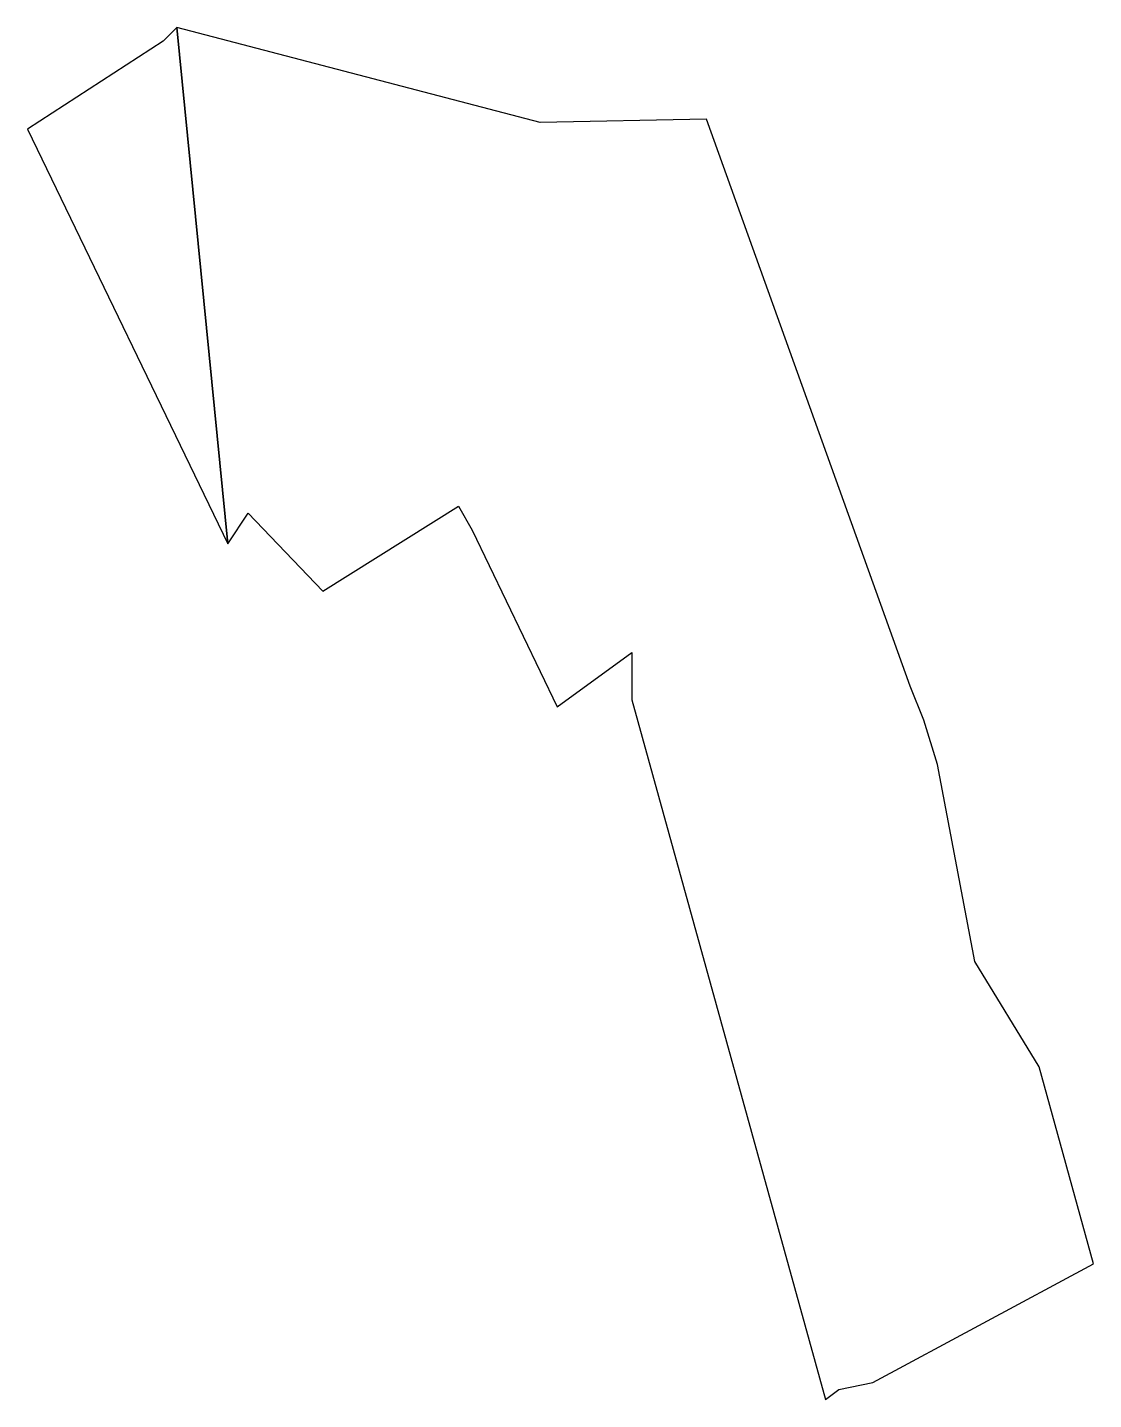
# Model space of a CAD drawing. Header units: millimetres. Extents: x 602626 to 602940, y 1314726 to 1315130.
import ezdxf

# ---------------------------------------------------------------- set-up
doc = ezdxf.new("R2010")
doc.units = ezdxf.units.MM
doc.layers.add('CVL_CUADCON_TIT', color=1, linetype='Continuous')

msp = doc.modelspace()

# ---------------------------------------------------------------- linework, layer by layer
at = {"layer": 'CVL_CUADCON_TIT', "color": 6, "lineweight": 30, "ltscale": 0.5, "flags": 128}
msp.add_lwpolyline([(602685, 1314978), (602670, 1315130), (602666, 1315126), (602626, 1315100), (602685, 1314978)], dxfattribs=at)
at = {"layer": 'CVL_CUADCON_TIT', "color": 2, "lineweight": 30, "ltscale": 0.5, "flags": 128}
msp.add_lwpolyline([(602861, 1314726), (602865, 1314729), (602875, 1314731), (602940, 1314766), (602924, 1314824), (602905, 1314855), (602894, 1314913), (602890, 1314926), (602886, 1314936), (602826, 1315103), (602777, 1315102), (602670, 1315130), (602685, 1314978), (602691, 1314987), (602713, 1314964), (602753, 1314989), (602757, 1314982), (602782, 1314930), (602804, 1314946), (602804, 1314932), (602861, 1314726)], dxfattribs=at)

doc.saveas('drawing.dxf')
